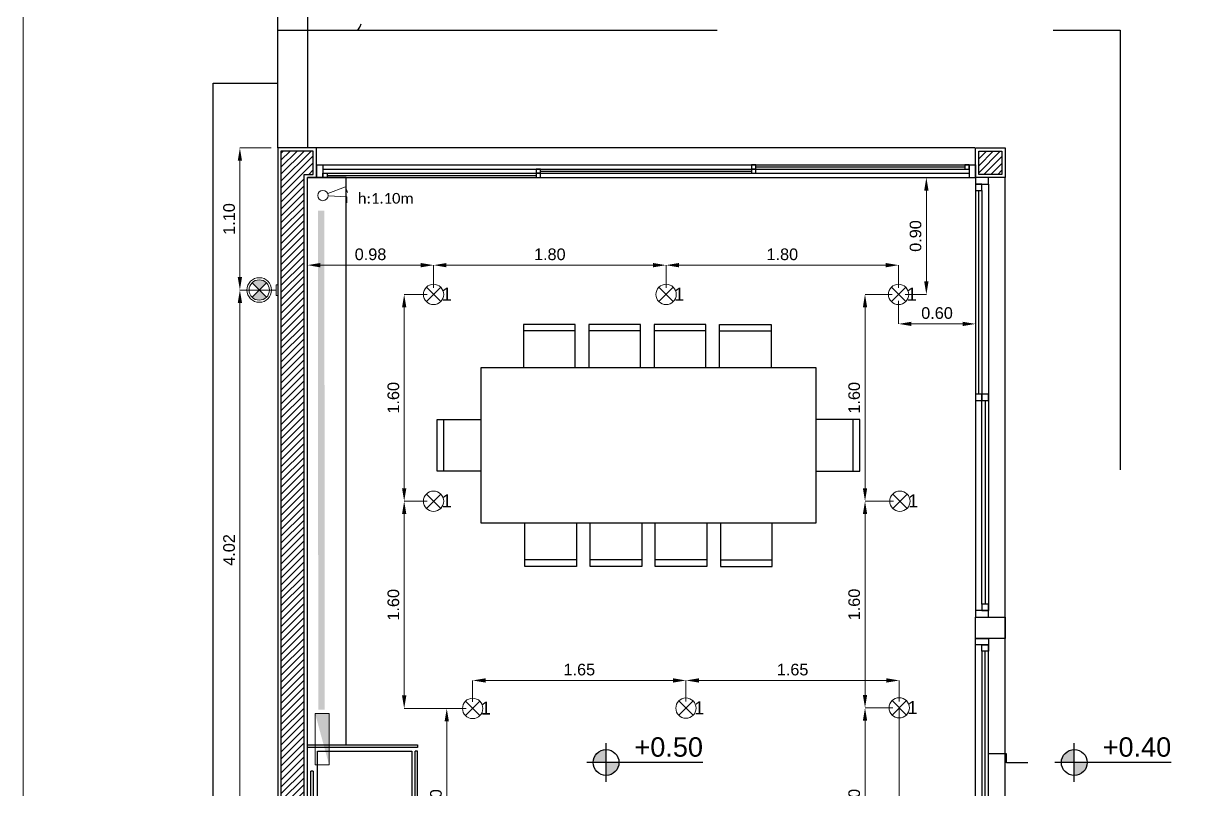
# Model space of a CAD drawing. Header units: millimetres. Extents: x 430 to 1353, y -204 to 152.
# Drawn here: x 430.02 to 439.04, y -38.92 to -32.99 of the extents above; entities that cross this region are included whole.
import ezdxf
from ezdxf.enums import TextEntityAlignment as Align

# ---------------------------------------------------------------- set-up
doc = ezdxf.new("R2010")
doc.units = ezdxf.units.MM
doc.linetypes.add('DASHED', pattern=[0.3, 0.17, -0.13])
doc.layers.get('0').update_dxf_attribs({"color": 250})
doc.layers.get('Defpoints').update_dxf_attribs({"color": 252})
for name, color, linetype in [('A Eq. Movil', 252, 'Continuous'), ('AN - Designacion Corte 1-50', 252, 'Continuous'), ('AN - Designacion Nivel 1-50', 252, 'Continuous'), ('AR - Carpinteria', 252, 'Continuous'), ('AR - Equipamiento Fijo', 252, 'Continuous'), ('AR - Ht', 252, 'Continuous'), ('AR - Proyeccion', 252, 'DASHED'), ('AR - Vista 05', 252, 'Continuous'), ('AR - Vista 2', 252, 'Continuous'), ('AR - Vista 4', 252, 'Continuous'), ('AR-VISTA-1', 252, 'Continuous'), ('AR_Hatch', 252, 'Continuous')]:
    doc.layers.add(name, color=color, linetype=linetype)
for name, color, linetype, lineweight in [('ND-Apliques', 1, 'Continuous', 15), ('ND-Cotas', 252, 'Continuous', 9), ('ND-GLOBAL_Notas', 252, 'Continuous', 9), ('ND-Llaves', 92, 'Continuous', 9), ('ND-TABLEROS', 1, 'Continuous', 9)]:
    doc.layers.add(name, color=color, linetype=linetype, lineweight=lineweight)
doc.styles.add('Cota General 1 50', font='arial.ttf')
doc.styles.add('IMPLANTACION', font='arial.ttf', dxfattribs={"height": 0.3})
doc.styles.get("Standard").update_dxf_attribs({"font": 'arial.ttf'})
doc.styles.add('Texto Simbolos 1 50', font='arial.ttf', dxfattribs={"height": 0.15})
doc.dimstyles.new('Copia de Cota General 1 50 ND', dxfattribs={"dimtxt": 0.09, "dimasz": 0.1, "dimexe": 0, "dimexo": 0.05, "dimgap": 0.0375, "dimtad": 1, "dimzin": 0, "dimdsep": 46, "dimtxsty": 'Cota General 1 50', "dimcen": 0.225, "dimdle": 0.1, "dimclrd": 256, "dimclre": 256, "dimclrt": 1, "dimadec": 0, "dimazin": 0, "dimtfac": 1, "dimtix": 1, "dimtmove": 2, "dimatfit": 3, "dimfxl": 1, "dimtolj": 1, "dimtzin": 0, "dimlwd": -1, "dimlwe": -1, "dimarcsym": 0})

# ---------------------------------------------------------------- blocks, each defined once
blk = doc.blocks.new('Aplique_ext_caja 7x7')
for p, q in [((-0.0556, 0.0556), (0.0556, -0.0556)), ((-0.0556, -0.0556), (0.0556, 0.0556))]:
    blk.add_line(p, q)
blk.add_circle((0, 0), 0.0786)
blk = doc.blocks.new('*U413')
blk.add_blockref('Aplique_ext_caja 7x7', (0, 0))
at = {"insert": (0.0634, 0.0523), "char_height": 0.1, "attachment_point": 1, "style": 'IMPLANTACION'}
blk.add_mtext_dynamic_manual_height_columns('1', width=0.080108, gutter_width=0.5582, heights=[0], dxfattribs=at)
blk = doc.blocks.new('*U414')
blk.add_blockref('Aplique_ext_caja 7x7', (0, 0))
at = {"insert": (0.0634, 0.0523), "char_height": 0.1, "attachment_point": 1, "style": 'IMPLANTACION'}
blk.add_mtext_dynamic_manual_height_columns('1', width=0.080108, gutter_width=0.5582, heights=[0], dxfattribs=at)
blk = doc.blocks.new('*U415')
blk.add_blockref('Aplique_ext_caja 7x7', (0, 0))
at = {"insert": (0.0634, 0.0523), "char_height": 0.1, "attachment_point": 1, "style": 'IMPLANTACION'}
blk.add_mtext_dynamic_manual_height_columns('1', width=0.080108, gutter_width=0.5582, heights=[0], dxfattribs=at)
blk = doc.blocks.new('*U416')
blk.add_blockref('Aplique_ext_caja 7x7', (0, 0))
at = {"insert": (0.0634, 0.0523), "char_height": 0.1, "attachment_point": 1, "style": 'IMPLANTACION'}
blk.add_mtext_dynamic_manual_height_columns('1', width=0.080108, gutter_width=0.5582, heights=[0], dxfattribs=at)
blk = doc.blocks.new('*U417')
blk.add_blockref('Aplique_ext_caja 7x7', (0, 0))
at = {"insert": (0.0634, 0.0523), "char_height": 0.1, "attachment_point": 1, "style": 'IMPLANTACION'}
blk.add_mtext_dynamic_manual_height_columns('1', width=0.080108, gutter_width=0.5582, heights=[0], dxfattribs=at)
blk = doc.blocks.new('*U418')
blk.add_blockref('Aplique_ext_caja 7x7', (0, 0))
at = {"insert": (0.0634, 0.0523), "char_height": 0.1, "attachment_point": 1, "style": 'IMPLANTACION'}
blk.add_mtext_dynamic_manual_height_columns('1', width=0.080108, gutter_width=0.5582, heights=[0], dxfattribs=at)
blk = doc.blocks.new('*U419')
blk.add_blockref('Aplique_ext_caja 7x7', (0, 0))
at = {"insert": (0.0634, 0.0523), "char_height": 0.1, "attachment_point": 1, "style": 'IMPLANTACION'}
blk.add_mtext_dynamic_manual_height_columns('1', width=0.080108, gutter_width=0.5582, heights=[0], dxfattribs=at)
blk = doc.blocks.new('*U377')
blk.add_blockref('Aplique_ext_caja 7x7', (0, 0))
at = {"insert": (0.0634, 0.0523), "char_height": 0.1, "attachment_point": 1, "style": 'IMPLANTACION'}
blk.add_mtext_dynamic_manual_height_columns('1', width=0.080108, gutter_width=0.5582, heights=[0], dxfattribs=at)
blk = doc.blocks.new('Aplieque_Cielo-tierra')
h = blk.add_hatch(color=256)
h.dxf.hatch_style = 1
h.paths.add_polyline_path([(0.0004, 0.1432), (-0.0552, 0.1988, 0.293406), (-0.0733, 0.1157, 0.107717), (-0.0552, 0.0876)])
h.paths.add_polyline_path([(0.0741, 0.1706, 0.107717), (0.056, 0.1988), (0.0004, 0.1432), (0.056, 0.0876, 0.293406)])
for p, q in [((-0.0552, 0.1988), (0.056, 0.0876)), ((-0.0552, 0.0876), (0.056, 0.1988)), ((-0.0413, 0), (0.0413, 0)), ((-0.0003, 0.0645), (-0.0003, 0.0125))]:
    blk.add_line(p, q)
blk.add_lwpolyline([(-0.0413, 0), (0.041, 0), (0.041, 0.0125), (-0.0413, 0.0125)], close=True)
for radius in [0.0953, 0.0786]:
    blk.add_circle((0.0004, 0.1432), radius)
blk = doc.blocks.new('Llave_2_puntos')
for points in [[(0, 0.11), (0, 0.2563), (0.0478, 0.2563)], [(0.0166, 0.1064), (0.0773, 0.2395), (0.1208, 0.2197)]]:
    blk.add_lwpolyline(points)
blk.add_circle((0, 0.07), 0.04)
blk = doc.blocks.new('Designacion Nivel Planta 1 50')
h = blk.add_hatch(color=256)
h.dxf.hatch_style = 1
h.paths.add_polyline_path([(0, 0.1, 0.414214), (-0.1, 0), (0, 0)])
h.paths.add_polyline_path([(0.1, 0), (0, 0), (0, -0.1, 0.414214)])
for p, q in [((0, -0.15), (0, 0.15)), ((0.75, 0), (-0.15, 0))]:
    blk.add_line(p, q)
blk.add_circle((0, 0), 0.1)
at = {"style": 'Texto Simbolos 1 50'}
blk.add_attdef('NIVEL', text='', height=0.15, dxfattribs=at).set_placement((0.75, 0), align=Align.BOTTOM_RIGHT)
blk = doc.blocks.new('Muko07pl')
at = {"color": 0, "linetype": 'ByBlock'}
for p, q in [((-0.2678, 0), (0.2238, 0)), ((-0.2678, -0.0155), (-0.2678, 0)), ((0.2238, -0.0155), (0.2238, 0)), ((-0.3983, -0.0443), (0.3543, -0.0443)), ((-0.3983, -0.6643), (-0.3983, -0.0443)), ((-0.2678, -0.0177), (0.2238, -0.0177)), ((0.3543, -0.0443), (0.3543, -0.6643)), ((0.3543, -0.6643), (-0.3983, -0.6643)), ((-0.3983, -0.6864), (-0.0886, -0.6864)), ((-0.3983, -0.7019), (-0.3983, -0.6864)), ((-0.0886, -0.7019), (-0.0886, -0.6864)), ((-0.0663, -0.6864), (0.3543, -0.6864)), ((-0.0663, -0.7019), (-0.0663, -0.6864)), ((0.3543, -0.7019), (0.3543, -0.6864)), ((-0.3983, -0.7019), (-0.0886, -0.7019)), ((-0.1383, -0.7019), (-0.0886, -0.7019)), ((-0.1383, -0.7174), (-0.1383, -0.7019)), ((-0.1383, -0.7174), (-0.0886, -0.7174)), ((-0.0886, -0.7174), (-0.0886, -0.7019)), ((-0.0663, -0.7174), (-0.0663, -0.7019)), ((-0.0663, -0.7019), (-0.0166, -0.7019)), ((-0.0663, -0.7019), (0.3543, -0.7019)), ((-0.0663, -0.7174), (-0.0166, -0.7174)), ((-0.0166, -0.7174), (-0.0166, -0.7019))]:
    blk.add_line(p, q, dxfattribs=at)
blk = doc.blocks.new('*U493')
at = {"color": 8}
for p, q in [((1.675, 0.025), (0.1, 0.025)), ((1.725, 0.075), (3.3, 0.075))]:
    blk.add_line(p, q, dxfattribs=at)
at = {"layer": 'AR - Carpinteria'}
for p, q in [((0.05, 0.1), (3.35, 0.1)), ((0.05, 0), (3.35, 0)), ((0.1, 0.05), (1.675, 0.05)), ((3.3, 0.05), (1.725, 0.05))]:
    blk.add_line(p, q, dxfattribs=at)
for points in [[(0, 0), (0.05, 0), (0.05, 0.1), (0, 0.1)], [(1.725, 0.1), (1.675, 0.1), (1.675, 0.05), (1.725, 0.05)], [(3.35, 0.1), (3.3, 0.1), (3.3, 0.05), (3.35, 0.05)], [(3.35, 0), (3.4, 0), (3.4, 0.1), (3.35, 0.1)], [(0.05, 0), (0.1, 0), (0.1, 0.05), (0.05, 0.05)], [(1.675, 0), (1.725, 0), (1.725, 0.05), (1.675, 0.05)]]:
    blk.add_lwpolyline(points, close=True, dxfattribs=at)
blk = doc.blocks.new('*U495')
for p, q in [((0, 0.1), (5.1, 0.1)), ((0, 0.1), (0, 0)), ((0.05, 0.1), (0.05, 0)), ((5.05, 0.1), (5.05, 0)), ((5.1, 0.1), (5.1, 0)), ((0, 0), (5.1, 0)), ((0.05, 0.0667), (5.05, 0.0667)), ((0.05, 0.0333), (5.05, 0.0333))]:
    blk.add_line(p, q)
at = {"color": 8}
for p, q in [((0.0833, 0.0167), (1.7, 0.0167)), ((1.7333, 0.05), (3.3667, 0.05)), ((3.4, 0.0833), (5.0167, 0.0833))]:
    blk.add_line(p, q, dxfattribs=at)
for points in [[(3.3667, 0.0667), (3.4, 0.0667), (3.4, 0.1), (3.3667, 0.1)], [(5.0167, 0.0667), (5.05, 0.0667), (5.05, 0.1), (5.0167, 0.1)], [(0.0833, 0), (0.05, 0), (0.05, 0.0333), (0.0833, 0.0333)], [(1.7, 0.0333), (1.7333, 0.0333), (1.7333, 0.0667), (1.7, 0.0667)], [(1.7, 0), (1.7333, 0), (1.7333, 0.0333), (1.7, 0.0333)], [(3.3667, 0.0333), (3.4, 0.0333), (3.4, 0.0667), (3.3667, 0.0667)]]:
    blk.add_lwpolyline(points, close=True)
blk = doc.blocks.new('PLANTA BAJA')
at = {"layer": 'AR - Ht', "true_color": 0x383838, "transparency": 33554610}
h = blk.add_hatch(dxfattribs=at)
h.set_pattern_fill('ANSI31', color=250, scale=0.012)
h.set_pattern_definition([(45, (-605.2518, -51.777135), (-0.0269407684, 0.0269407684), [])])
h.paths.add_polyline_path([(23.605, 24.735), (23.425, 24.735), (23.425, 24.69), (22.52, 24.69), (22.52, 24.6304), (22.7591, 24.6304), (22.7591, 24.5804), (22.52, 24.5804), (22.52, 24.52), (23.425, 24.52), (23.425, 24.45), (23.605, 24.45)])
h.paths.add_polyline_path([(18.205, 30.805), (18.025, 30.805), (18.025, 30.625), (18.205, 30.625)])
h.paths.add_polyline_path([(0.205, 16.225), (1.215, 16.225), (1.215, 16.405), (0.025, 16.405), (0.025, 10.52), (0.205, 10.52), (0.205, 11.8904), (0.205, 13.0025), (1.1975, 13.0025), (1.1975, 13.0679), (0.5175, 13.0679), (0.5175, 13.1179), (1.1975, 13.1179), (1.1975, 13.1825), (0.205, 13.1825), (0.205, 14.9569), (0.82, 14.9569), (0.82, 15.0769), (0.205, 15.0769)])
h.paths.add_polyline_path([(4.45, 16.405), (2.165, 16.405), (2.165, 16.225), (3.625, 16.225), (3.625, 13.1825), (2.6375, 13.1825), (2.6375, 13.1179), (3.3175, 13.1179), (3.3175, 13.0679), (2.6375, 13.0679), (2.6375, 13.0025), (3.625, 13.0025), (3.625, 12.015), (3.805, 12.015), (3.805, 16.225), (4.45, 16.225)])
h.paths.add_polyline_path([(7.455, 16.405), (5.5, 16.405), (5.5, 16.225), (7.455, 16.225)])
h.paths.add_polyline_path([(7.34, 11.005), (3.805, 11.005), (3.805, 11.075), (3.625, 11.075), (3.625, 10.825), (4.155, 10.825), (4.155, 8.47), (3.625, 8.47), (3.625, 8.35), (4.275, 8.35), (4.275, 10.825), (7.22, 10.825), (7.22, 7.405), (7.225, 7.405), (7.225, 0.025), (7.405, 0.025), (7.405, 7.225), (7.475, 7.225), (7.475, 7.405), (7.34, 7.405)])
h.paths.add_polyline_path([(3.805, 7.405), (2.615, 7.405), (2.615, 7.8154), (2.495, 7.8154), (2.495, 7.405), (0.205, 7.405), (0.205, 7.96), (0.025, 7.96), (0.025, 0.025), (0.205, 0.025), (0.205, 7.225), (3.805, 7.225)])
h.paths.add_polyline_path([(11.69, 7.405), (9.89, 7.405), (9.725, 7.405), (9.725, 7.225), (11.69, 7.225)])
h.paths.add_polyline_path([(14.62, 11.005), (10.81, 11.005), (10.81, 10.825), (14.62, 10.825)])
h.paths.add_polyline_path([(18.225, 11.005), (15.875, 11.005), (15.875, 10.825), (18.055, 10.825), (18.055, 9.505), (17.475, 9.505), (17.475, 9.175), (17.215, 9.175), (17.215, 9.055), (18.055, 9.055), (18.055, 7.405), (17.47, 7.405), (17.47, 7.225), (18.035, 7.225), (18.195, 7.225), (18.22, 7.225), (18.22, 7.405), (18.175, 7.405), (18.175, 10.825), (18.225, 10.825)])
h.paths.add_polyline_path([(18.055, 9.425), (18.055, 9.175), (17.555, 9.175), (17.555, 9.425)], flags=16)
h.paths.add_polyline_path([(16.42, 7.405), (16.375, 7.405), (16.375, 9.95), (16.255, 9.95), (16.255, 7.405), (13.74, 7.405), (13.74, 7.225), (14.29, 7.225), (14.29, 5.415), (14.74, 5.415), (14.74, 7.225), (16.395, 7.225), (16.42, 7.2251)])
h.paths.add_polyline_path([(23.605, 16.405), (21.57, 16.405), (21.57, 16.225), (23.425, 16.225), (23.425, 11.685), (19.375, 11.685), (19.375, 12.365), (19.255, 12.365), (19.17, 12.365), (19.17, 12.245), (19.255, 12.245), (19.255, 11.005), (19.165, 11.005), (19.165, 10.825), (19.375, 10.825), (19.375, 11.565), (23.425, 11.565), (23.425, 7.405), (21.57, 7.405), (21.57, 7.225), (23.605, 7.225)])
h.paths.add_polyline_path([(18.22, 16.405), (17.91, 16.405), (17.91, 16.225), (18.055, 16.225), (18.055, 12.25), (18.22, 12.25), (18.22, 12.36), (18.175, 12.36), (18.175, 16.225), (18.22, 16.225)])
h.paths.add_polyline_path([(21.77, 23.57), (20.7625, 23.57), (20.7625, 23.535), (21.3625, 23.535), (21.3625, 23.435), (20.7625, 23.435), (20.7625, 23.4), (21.66, 23.4), (21.66, 23.165), (21.77, 23.165)])
h.paths.add_polyline_path([(18.9175, 23.535), (19.5125, 23.535), (19.5125, 23.57), (18.215, 23.57), (18.215, 23.615), (18.025, 23.615), (18.025, 19.825), (18.23, 19.825), (18.255, 19.825), (18.255, 20.005), (18.205, 20.005), (18.205, 23.4), (19.5125, 23.4), (19.5125, 23.435), (18.9175, 23.435)])
h.paths.add_polyline_path([(23.605, 30.805), (23.355, 30.805), (23.355, 30.625), (23.425, 30.625), (23.425, 26.15), (21.66, 26.15), (21.66, 24.52), (21.77, 24.52), (21.77, 26.04), (23.425, 26.04), (23.425, 25.785), (23.605, 25.785)])
h.paths.add_polyline_path([(3.825, 20.005), (2.3749, 20.005), (2.3749, 20.055), (2.265, 20.055), (2.265, 20.005), (0.205, 20.005), (0.205, 20.055), (0.025, 20.055), (0.025, 19.825), (3.825, 19.825)])
h.paths.add_polyline_path([(5.605, 23.61), (5.425, 23.61), (5.425, 20.005), (5.375, 20.005), (5.375, 19.825), (5.4, 19.825), (5.605, 19.825)])
h.paths.add_polyline_path([(5.605, 30.805), (5.425, 30.805), (5.425, 30.625), (5.605, 30.625)])
h.paths.add_polyline_path([(0.21, 21.41), (0.21, 21.66), (0.36, 21.66), (0.36, 21.41)], flags=16)
h.paths.add_polyline_path([(0.435, 21.66), (2.2649, 21.66), (2.2649, 20.905), (2.3749, 20.905), (2.3749, 21.66), (4.055, 21.66), (4.055, 20.96), (4.165, 20.96), (4.165, 21.635), (4.165, 22.685), (4.015, 22.685), (4.015, 21.77), (1.965, 21.77), (1.965, 22.685), (1.815, 22.685), (1.815, 21.77), (0.42, 21.77), (0.205, 21.77), (0.205, 30.625), (0.275, 30.625), (0.275, 30.805), (0.23, 30.805), (0.025, 30.805), (0.025, 21.085), (0.205, 21.085), (0.205, 21.335), (0.435, 21.335)])
h.paths.add_polyline_path([(1.995, 8.7404), (1.995, 9.055), (2.445, 9.055), (2.445, 8.7404)], flags=16)
h.paths.add_polyline_path([(2.615, 9.035), (2.615, 9.175), (0.205, 9.175), (0.205, 9.47), (0.025, 9.47), (0.025, 9.035), (0.025, 9.01), (0.205, 9.01), (0.205, 9.055), (1.915, 9.055), (1.915, 8.6604), (2.615, 8.6604)])
h.paths.add_polyline_path([(23.425, 21.935), (23.17, 21.935), (23.17, 22.09), (23.425, 22.09)], flags=16)
h.paths.add_polyline_path([(23.605, 23.4), (23.425, 23.4), (23.425, 23.335), (22.62, 23.335), (22.62, 23.2754), (22.8591, 23.2754), (22.8591, 23.2254), (22.62, 23.2254), (22.62, 23.165), (23.425, 23.165), (23.425, 22.165), (23.095, 22.165), (23.095, 21.935), (21.795, 21.935), (21.66, 21.935), (21.66, 21.865), (21.795, 21.865), (23.425, 21.865), (23.425, 20.005), (21.77, 20.005), (21.77, 21.115), (21.66, 21.115), (21.66, 20.005), (21.605, 20.005), (21.605, 19.825), (21.64, 19.825), (23.605, 19.825)])
at = {"layer": 'AR - Carpinteria'}
for p, q in [((5.3946, 30.83), (0.3, 30.83)), ((5.63, 23.635), (5.63, 30.6))]:
    blk.add_line(p, q, dxfattribs=at)
blk.add_lwpolyline([(5.4, 27.2), (5.63, 27.2), (5.63, 27.035), (5.4, 27.035)], close=True, dxfattribs=at)
at = {"layer": 'AR - Proyeccion', "ltscale": 20}
blk.add_lwpolyline([(0, 30.83), (0, 31.74), (6.52, 31.74), (6.52, 20.03), (17.09, 20.03), (17.09, 31.74), (23.63, 31.74), (23.63, 30.83)], dxfattribs=at)
at = {"layer": 'AR - Vista 05'}
for p, q in [((0.53, 30.6), (0.23, 30.6)), ((0.53, 26.21), (0.53, 30.6)), ((0.23, 26.21), (1.0818, 26.21)), ((1.0818, 26.19), (0.23, 26.19)), ((1.0818, 26.21), (1.0818, 26.19))]:
    blk.add_line(p, q, dxfattribs=at)
blk.add_lwpolyline([(0.23, 21.795), (0.23, 30.6), (0.3, 30.6), (0.3, 30.83), (0.23, 30.83), (0, 30.83), (0, 21.08)], dxfattribs=at)
blk.add_lwpolyline([(5.4, 30.6), (5.4, 30.83), (5.63, 30.83), (5.63, 30.6)], close=True, dxfattribs=at)
at = {"layer": 'AR - Vista 2'}
blk.add_lwpolyline([(0, 30.83), (0, 36.24), (0.23, 36.24), (0.23, 30.83)], dxfattribs=at)
at = {"layer": 'AR - Vista 4'}
blk.add_lwpolyline([(0.205, 21.77), (0.205, 30.625), (0.275, 30.625), (0.275, 30.805), (0.23, 30.805), (0.025, 30.805), (0.025, 21.105)], dxfattribs=at)
blk.add_lwpolyline([(5.425, 30.625), (5.425, 30.805), (5.605, 30.805), (5.605, 30.625)], close=True, dxfattribs=at)
at = {"layer": 'AR-VISTA-1'}
blk.add_lwpolyline([(0, 19.3), (-0.5, 19.3), (-0.5, 30.83), (-0.5, 31.33), (-0.0056, 31.33)], dxfattribs=at)
at = {"layer": 'AR_Hatch'}
blk.add_open_spline([(0.6102, 31.74), (0.6104, 31.7401), (0.6212, 31.7433), (0.6346, 31.7621), (0.6428, 31.7808), (0.6463, 31.7892)], degree=3, knots=[0.86098729, 0.86098729, 0.86098729, 0.86098729, 0.8616515, 0.89105587, 0.91514111, 0.91514111, 0.91514111, 0.91514111], dxfattribs=at)
at = {"layer": 'AR - Carpinteria'}
blk.add_blockref('*U495', (0.3, 30.6), dxfattribs=at)
at = {"layer": 'AR - Carpinteria', "rotation": 270}
blk.add_blockref('*U493', (5.4, 30.6), dxfattribs=at)
at = {"layer": 'AR - Carpinteria', "xscale": -1, "rotation": 270}
blk.add_blockref('*U493', (5.4, 23.635), dxfattribs=at)
at = {"layer": 'AR - Equipamiento Fijo', "xscale": 1.178129104726381, "yscale": 1.178129104726381, "zscale": 1.178129104726381, "rotation": 90}
blk.add_blockref('Muko07pl', (0.2549, 25.7447), dxfattribs=at)
blk = doc.blocks.new('FGSDGSD')
for p, q in [((2422.4898, 1624.7408), (2422.4898, 1625.077)), ((2422.4898, 1625.077), (2422.8898, 1625.077)), ((2422.8898, 1625.077), (2422.8898, 1624.7408)), ((2422.4898, 1625.027), (2422.8898, 1625.027)), ((2422.0898, 1624.7408), (2422.0898, 1622.1446)), ((2423.2898, 1624.7408), (2422.0898, 1624.7408)), ((2423.2898, 1622.1446), (2423.2898, 1624.7408)), ((2423.626, 1624.4092), (2423.2898, 1624.4092)), ((2423.576, 1624.0092), (2423.576, 1624.4092)), ((2423.626, 1624.0092), (2423.626, 1624.4092)), ((2421.7535, 1624.4008), (2422.0898, 1624.4008)), ((2421.7535, 1624.0008), (2421.7535, 1624.4008)), ((2421.8035, 1624.0008), (2421.8035, 1624.4008)), ((2422.0898, 1624.0008), (2421.7535, 1624.0008)), ((2423.2898, 1624.0092), (2423.626, 1624.0092)), ((2421.7535, 1623.8954), (2422.0898, 1623.8954)), ((2421.7535, 1623.4954), (2421.7535, 1623.8954)), ((2421.8035, 1623.4954), (2421.8035, 1623.8954)), ((2423.626, 1623.9038), (2423.2898, 1623.9038)), ((2423.576, 1623.5038), (2423.576, 1623.9038)), ((2423.626, 1623.5038), (2423.626, 1623.9038)), ((2422.0898, 1623.4954), (2421.7535, 1623.4954)), ((2423.2898, 1623.5038), (2423.626, 1623.5038)), ((2421.7535, 1623.39), (2422.0898, 1623.39)), ((2421.7535, 1622.99), (2421.7535, 1623.39)), ((2421.8035, 1622.99), (2421.8035, 1623.39)), ((2423.626, 1623.3984), (2423.2898, 1623.3984)), ((2423.576, 1622.9984), (2423.576, 1623.3984)), ((2423.626, 1622.9984), (2423.626, 1623.3984)), ((2422.0898, 1622.99), (2421.7535, 1622.99)), ((2423.2898, 1622.9984), (2423.626, 1622.9984)), ((2422.0898, 1622.8846), (2421.7535, 1622.8846)), ((2421.7535, 1622.8846), (2421.7535, 1622.4846)), ((2421.8035, 1622.8846), (2421.8035, 1622.4846)), ((2423.2898, 1622.893), (2423.626, 1622.893)), ((2423.576, 1622.893), (2423.576, 1622.493)), ((2423.626, 1622.893), (2423.626, 1622.493)), ((2421.7535, 1622.4846), (2422.0898, 1622.4846)), ((2423.626, 1622.493), (2423.2898, 1622.493)), ((2422.0898, 1622.1446), (2423.2898, 1622.1446)), ((2422.4898, 1622.1446), (2422.4898, 1621.8083)), ((2422.8898, 1621.8083), (2422.8898, 1622.1446)), ((2422.4898, 1621.8583), (2422.8898, 1621.8583)), ((2422.4898, 1621.8083), (2422.8898, 1621.8083))]:
    blk.add_line(p, q)
blk = doc.blocks.new('*D596')
at = {"layer": 'Defpoints', "color": 0, "transparency": 16777216}
for p in [(437.3929, -34.188), (436.7975, -35.0916), (437.3929, -35.3198)]:
    blk.add_point(p, dxfattribs=at)
at = {"layer": 'ND-Cotas', "transparency": 16777216}
for p, q in [((437.3929, -34.238), (437.3929, -35.3198)), ((436.7975, -35.1416), (436.7975, -35.3198)), ((436.8975, -35.3198), (437.2929, -35.3198))]:
    blk.add_line(p, q, dxfattribs=at)
for points in [[(436.8975, -35.3031), (436.8975, -35.3364), (436.7975, -35.3198)], [(437.2929, -35.3031), (437.2929, -35.3364), (437.3929, -35.3198)]]:
    blk.add_solid(points, dxfattribs=at)
at = {"layer": 'ND-Cotas', "color": 1, "transparency": 16777216, "insert": (437.0952, -35.2363), "char_height": 0.09, "attachment_point": 5, "style": 'Cota General 1 50'}
blk.add_mtext('\\A1;0.60', dxfattribs=at)
blk = doc.blocks.new('*D597')
at = {"layer": 'Defpoints', "color": 0, "transparency": 16777216}
for p in [(437.0126, -34.188), (437.3929, -34.188), (436.7975, -35.0916)]:
    blk.add_point(p, dxfattribs=at)
at = {"layer": 'ND-Cotas', "transparency": 16777216}
for p, q in [((437.3429, -34.188), (437.0126, -34.188)), ((437.0126, -34.9916), (437.0126, -34.288)), ((436.8475, -35.0916), (437.0126, -35.0916))]:
    blk.add_line(p, q, dxfattribs=at)
for points in [[(436.9959, -34.288), (437.0293, -34.288), (437.0126, -34.188)], [(436.9959, -34.9916), (437.0293, -34.9916), (437.0126, -35.0916)]]:
    blk.add_solid(points, dxfattribs=at)
at = {"layer": 'ND-Cotas', "color": 1, "transparency": 16777216, "insert": (436.9292, -34.6398), "char_height": 0.09, "attachment_point": 5, "rotation": 90, "style": 'Cota General 1 50'}
blk.add_mtext('\\A1;0.90', dxfattribs=at)
blk = doc.blocks.new('*D598')
at = {"layer": 'Defpoints', "color": 0, "transparency": 16777216}
for p in [(436.7975, -35.0916), (436.5378, -36.6918), (436.8082, -36.6918)]:
    blk.add_point(p, dxfattribs=at)
at = {"layer": 'ND-Cotas', "transparency": 16777216}
for p, q in [((436.7475, -35.0916), (436.5378, -35.0916)), ((436.5378, -35.1916), (436.5378, -36.5918)), ((436.7582, -36.6918), (436.5378, -36.6918))]:
    blk.add_line(p, q, dxfattribs=at)
for points in [[(436.5212, -35.1916), (436.5545, -35.1916), (436.5378, -35.0916)], [(436.5212, -36.5918), (436.5545, -36.5918), (436.5378, -36.6918)]]:
    blk.add_solid(points, dxfattribs=at)
at = {"layer": 'ND-Cotas', "color": 1, "transparency": 16777216, "insert": (436.4544, -35.8917), "char_height": 0.09, "attachment_point": 5, "rotation": 90, "style": 'Cota General 1 50'}
blk.add_mtext('\\A1;1.60', dxfattribs=at)
blk = doc.blocks.new('*D599')
at = {"layer": 'Defpoints', "color": 0, "transparency": 16777216}
for p in [(436.8082, -36.6918), (436.5378, -38.2906), (436.8027, -38.2906)]:
    blk.add_point(p, dxfattribs=at)
at = {"layer": 'ND-Cotas', "transparency": 16777216}
for p, q in [((436.7582, -36.6918), (436.5378, -36.6918)), ((436.5378, -36.7918), (436.5378, -38.1906)), ((436.7527, -38.2906), (436.5378, -38.2906))]:
    blk.add_line(p, q, dxfattribs=at)
for points in [[(436.5212, -36.7918), (436.5545, -36.7918), (436.5378, -36.6918)], [(436.5212, -38.1906), (436.5545, -38.1906), (436.5378, -38.2906)]]:
    blk.add_solid(points, dxfattribs=at)
at = {"layer": 'ND-Cotas', "color": 1, "transparency": 16777216, "insert": (436.4544, -37.4912), "char_height": 0.09, "attachment_point": 5, "rotation": 90, "style": 'Cota General 1 50'}
blk.add_mtext('\\A1;1.60', dxfattribs=at)
blk = doc.blocks.new('*D600')
at = {"layer": 'Defpoints', "color": 0, "transparency": 16777216}
for p in [(436.8027, -38.2906), (436.5378, -39.7906), (436.8027, -39.7906)]:
    blk.add_point(p, dxfattribs=at)
at = {"layer": 'ND-Cotas', "transparency": 16777216}
for p, q in [((436.7527, -38.2906), (436.5378, -38.2906)), ((436.5378, -38.3906), (436.5378, -39.6906)), ((436.7527, -39.7906), (436.5378, -39.7906))]:
    blk.add_line(p, q, dxfattribs=at)
for points in [[(436.5212, -38.3906), (436.5545, -38.3906), (436.5378, -38.2906)], [(436.5212, -39.6906), (436.5545, -39.6906), (436.5378, -39.7906)]]:
    blk.add_solid(points, dxfattribs=at)
at = {"layer": 'ND-Cotas', "color": 1, "transparency": 16777216, "insert": (436.4544, -39.0406), "char_height": 0.09, "attachment_point": 5, "rotation": 90, "style": 'Cota General 1 50'}
blk.add_mtext('\\A1;1.50', dxfattribs=at)
blk = doc.blocks.new('*D604')
at = {"layer": 'Defpoints', "color": 0, "transparency": 16777216}
for p in [(434.9981, -34.8653), (434.9981, -35.0916), (436.7975, -35.0916)]:
    blk.add_point(p, dxfattribs=at)
at = {"layer": 'ND-Cotas', "transparency": 16777216}
for p, q in [((434.9981, -35.0416), (434.9981, -34.8653)), ((436.6975, -34.8653), (435.0981, -34.8653)), ((436.7975, -35.0416), (436.7975, -34.8653))]:
    blk.add_line(p, q, dxfattribs=at)
for points in [[(435.0981, -34.8487), (435.0981, -34.882), (434.9981, -34.8653)], [(436.6975, -34.8487), (436.6975, -34.882), (436.7975, -34.8653)]]:
    blk.add_solid(points, dxfattribs=at)
at = {"layer": 'ND-Cotas', "color": 1, "transparency": 16777216, "insert": (435.8978, -34.7819), "char_height": 0.09, "attachment_point": 5, "style": 'Cota General 1 50'}
blk.add_mtext('\\A1;1.80', dxfattribs=at)
blk = doc.blocks.new('*D605')
at = {"layer": 'Defpoints', "color": 0, "transparency": 16777216}
for p in [(433.1986, -34.8653), (433.1986, -35.0916), (434.9981, -35.0916)]:
    blk.add_point(p, dxfattribs=at)
at = {"layer": 'ND-Cotas', "transparency": 16777216}
for p, q in [((433.1986, -35.0416), (433.1986, -34.8653)), ((434.8981, -34.8653), (433.2986, -34.8653)), ((434.9981, -35.0416), (434.9981, -34.8653))]:
    blk.add_line(p, q, dxfattribs=at)
for points in [[(433.2986, -34.8487), (433.2986, -34.882), (433.1986, -34.8653)], [(434.8981, -34.8487), (434.8981, -34.882), (434.9981, -34.8653)]]:
    blk.add_solid(points, dxfattribs=at)
at = {"layer": 'ND-Cotas', "color": 1, "transparency": 16777216, "insert": (434.0983, -34.7819), "char_height": 0.09, "attachment_point": 5, "style": 'Cota General 1 50'}
blk.add_mtext('\\A1;1.80', dxfattribs=at)
blk = doc.blocks.new('*D606')
at = {"layer": 'Defpoints', "color": 0, "transparency": 16777216}
for p in [(432.2229, -34.188), (433.1986, -34.8653), (433.1986, -35.0916)]:
    blk.add_point(p, dxfattribs=at)
at = {"layer": 'ND-Cotas', "transparency": 16777216}
for p, q in [((432.2229, -34.238), (432.2229, -34.8653)), ((432.3229, -34.8653), (433.0986, -34.8653)), ((433.1986, -35.0416), (433.1986, -34.8653))]:
    blk.add_line(p, q, dxfattribs=at)
for points in [[(432.3229, -34.8487), (432.3229, -34.882), (432.2229, -34.8653)], [(433.0986, -34.8487), (433.0986, -34.882), (433.1986, -34.8653)]]:
    blk.add_solid(points, dxfattribs=at)
at = {"layer": 'ND-Cotas', "color": 1, "transparency": 16777216, "insert": (432.7108, -34.7819), "char_height": 0.09, "attachment_point": 5, "style": 'Cota General 1 50'}
blk.add_mtext('\\A1;0.98', dxfattribs=at)
blk = doc.blocks.new('*D607')
at = {"layer": 'Defpoints', "color": 0, "transparency": 16777216}
for p in [(433.1986, -35.0916), (432.9713, -36.6918), (433.1984, -36.6918)]:
    blk.add_point(p, dxfattribs=at)
at = {"layer": 'ND-Cotas', "transparency": 16777216}
for p, q in [((433.1486, -35.0916), (432.9713, -35.0916)), ((432.9713, -35.1916), (432.9713, -36.5918)), ((433.1484, -36.6918), (432.9713, -36.6918))]:
    blk.add_line(p, q, dxfattribs=at)
for points in [[(432.9546, -35.1916), (432.988, -35.1916), (432.9713, -35.0916)], [(432.9546, -36.5918), (432.988, -36.5918), (432.9713, -36.6918)]]:
    blk.add_solid(points, dxfattribs=at)
at = {"layer": 'ND-Cotas', "color": 1, "transparency": 16777216, "insert": (432.8879, -35.8917), "char_height": 0.09, "attachment_point": 5, "rotation": 90, "style": 'Cota General 1 50'}
blk.add_mtext('\\A1;1.60', dxfattribs=at)
blk = doc.blocks.new('*D608')
at = {"layer": 'Defpoints', "color": 0, "transparency": 16777216}
for p in [(433.1984, -36.6918), (432.9713, -38.295), (433.5013, -38.295)]:
    blk.add_point(p, dxfattribs=at)
at = {"layer": 'ND-Cotas', "transparency": 16777216}
for p, q in [((433.1484, -36.6918), (432.9713, -36.6918)), ((432.9713, -36.7918), (432.9713, -38.195)), ((433.4513, -38.295), (432.9713, -38.295))]:
    blk.add_line(p, q, dxfattribs=at)
for points in [[(432.9546, -36.7918), (432.988, -36.7918), (432.9713, -36.6918)], [(432.9546, -38.195), (432.988, -38.195), (432.9713, -38.295)]]:
    blk.add_solid(points, dxfattribs=at)
at = {"layer": 'ND-Cotas', "color": 1, "transparency": 16777216, "insert": (432.8879, -37.4934), "char_height": 0.09, "attachment_point": 5, "rotation": 90, "style": 'Cota General 1 50'}
blk.add_mtext('\\A1;1.60', dxfattribs=at)
blk = doc.blocks.new('*D609')
at = {"layer": 'Defpoints', "color": 0, "transparency": 16777216}
for p in [(435.152, -38.0786), (433.5013, -38.295), (435.152, -38.2928)]:
    blk.add_point(p, dxfattribs=at)
at = {"layer": 'ND-Cotas', "transparency": 16777216}
for p, q in [((433.5013, -38.245), (433.5013, -38.0786)), ((433.6013, -38.0786), (435.052, -38.0786)), ((435.152, -38.2428), (435.152, -38.0786))]:
    blk.add_line(p, q, dxfattribs=at)
for points in [[(433.6013, -38.0619), (433.6013, -38.0953), (433.5013, -38.0786)], [(435.052, -38.0619), (435.052, -38.0953), (435.152, -38.0786)]]:
    blk.add_solid(points, dxfattribs=at)
at = {"layer": 'ND-Cotas', "color": 1, "transparency": 16777216, "insert": (434.3267, -37.9951), "char_height": 0.09, "attachment_point": 5, "style": 'Cota General 1 50'}
blk.add_mtext('\\A1;1.65', dxfattribs=at)
blk = doc.blocks.new('*D610')
at = {"layer": 'Defpoints', "color": 0, "transparency": 16777216}
for p in [(436.8027, -38.0786), (435.152, -38.2928), (436.8027, -38.2906)]:
    blk.add_point(p, dxfattribs=at)
at = {"layer": 'ND-Cotas', "transparency": 16777216}
for p, q in [((435.152, -38.2428), (435.152, -38.0786)), ((435.252, -38.0786), (436.7027, -38.0786)), ((436.8027, -38.2406), (436.8027, -38.0786))]:
    blk.add_line(p, q, dxfattribs=at)
for points in [[(435.252, -38.0619), (435.252, -38.0953), (435.152, -38.0786)], [(436.7027, -38.0619), (436.7027, -38.0953), (436.8027, -38.0786)]]:
    blk.add_solid(points, dxfattribs=at)
at = {"layer": 'ND-Cotas', "color": 1, "transparency": 16777216, "insert": (435.9774, -37.9951), "char_height": 0.09, "attachment_point": 5, "style": 'Cota General 1 50'}
blk.add_mtext('\\A1;1.65', dxfattribs=at)
blk = doc.blocks.new('*D622')
at = {"layer": 'Defpoints', "color": 0, "transparency": 16777216}
for p in [(433.5013, -38.295), (433.3007, -39.7906), (433.5027, -39.7906)]:
    blk.add_point(p, dxfattribs=at)
at = {"layer": 'ND-Cotas', "transparency": 16777216}
for p, q in [((433.4513, -38.295), (433.3007, -38.295)), ((433.3007, -38.395), (433.3007, -39.6906)), ((433.4527, -39.7906), (433.3007, -39.7906))]:
    blk.add_line(p, q, dxfattribs=at)
for points in [[(433.2841, -38.395), (433.3174, -38.395), (433.3007, -38.295)], [(433.2841, -39.6906), (433.3174, -39.6906), (433.3007, -39.7906)]]:
    blk.add_solid(points, dxfattribs=at)
at = {"layer": 'ND-Cotas', "color": 1, "transparency": 16777216, "insert": (433.2173, -39.0428), "char_height": 0.09, "attachment_point": 5, "rotation": 90, "style": 'Cota General 1 50'}
blk.add_mtext('\\A1;1.50', dxfattribs=at)
blk = doc.blocks.new('*D692')
at = {"layer": 'Defpoints', "color": 0, "transparency": 16777216}
for p in [(431.6998, -33.958), (431.9929, -33.958), (431.9929, -35.058)]:
    blk.add_point(p, dxfattribs=at)
at = {"layer": 'ND-Cotas', "transparency": 16777216}
for p, q in [((431.9429, -33.958), (431.6998, -33.958)), ((431.6998, -34.958), (431.6998, -34.058)), ((431.9429, -35.058), (431.6998, -35.058))]:
    blk.add_line(p, q, dxfattribs=at)
for points in [[(431.6832, -34.058), (431.7165, -34.058), (431.6998, -33.958)], [(431.6832, -34.958), (431.7165, -34.958), (431.6998, -35.058)]]:
    blk.add_solid(points, dxfattribs=at)
at = {"layer": 'ND-Cotas', "color": 1, "transparency": 16777216, "insert": (431.6164, -34.508), "char_height": 0.09, "attachment_point": 5, "rotation": 90, "style": 'Cota General 1 50'}
blk.add_mtext('\\A1;1.10', dxfattribs=at)
blk = doc.blocks.new('*D694')
at = {"layer": 'Defpoints', "color": 0, "transparency": 16777216}
for p in [(431.8501, -35.058), (431.6998, -39.0797), (431.8479, -39.0797)]:
    blk.add_point(p, dxfattribs=at)
at = {"layer": 'ND-Cotas', "transparency": 16777216}
for p, q in [((431.8001, -35.058), (431.6998, -35.058)), ((431.6998, -35.158), (431.6998, -38.9797)), ((431.7979, -39.0797), (431.6998, -39.0797))]:
    blk.add_line(p, q, dxfattribs=at)
for points in [[(431.6832, -35.158), (431.7165, -35.158), (431.6998, -35.058)], [(431.6832, -38.9797), (431.7165, -38.9797), (431.6998, -39.0797)]]:
    blk.add_solid(points, dxfattribs=at)
at = {"layer": 'ND-Cotas', "color": 1, "transparency": 16777216, "insert": (431.6164, -37.0689), "char_height": 0.09, "attachment_point": 5, "rotation": 90, "style": 'Cota General 1 50'}
blk.add_mtext('\\A1;4.02', dxfattribs=at)

msp = doc.modelspace()

# ---------------------------------------------------------------- hatches: boundary and pattern name
at = {"layer": 'ND-Apliques'}
h = msp.add_hatch(color=256, dxfattribs=at)
h.dxf.hatch_style = 1
h.paths.add_polyline_path([(432.3564, -38.3036), (432.3536, -34.4431), (432.3037, -34.4432), (432.3064, -38.3036)])
at = {"layer": 'ND-TABLEROS'}
h = msp.add_hatch(color=256, dxfattribs=at)
h.dxf.hatch_style = 1
h.paths.add_polyline_path([(432.39, -38.3356), (432.2823, -38.3356), (432.39, -38.7321)])

# ---------------------------------------------------------------- linework, layer by layer
at = {"layer": 'AN - Designacion Corte 1-50'}
msp.add_lwpolyline([(437.799, -38.7151), (437.6329, -38.7151), (437.6329, -38.6472), (437.4881, -38.6472)], dxfattribs=at)
at = {"layer": 'ND-Cotas'}
msp.add_line((436.8027, -39.7906), (436.8027, -38.2906), dxfattribs=at)
at = {"layer": 'ND-GLOBAL_Notas'}
msp.add_lwpolyline([(430.0234, -25.4423), (457.6878, -25.4423), (457.6878, -66.7575), (430.0234, -66.7575)], close=True, dxfattribs=at)
at = {"layer": 'ND-TABLEROS'}
msp.add_lwpolyline([(432.2823, -38.7321), (432.39, -38.7321), (432.39, -38.3356), (432.2823, -38.3356)], close=True, dxfattribs=at)

# ---------------------------------------------------------------- block references
at = {"layer": 'A Eq. Movil', "ltscale": 0.5, "rotation": 90.00025464849932}
msp.add_blockref('FGSDGSD', (2058.3156, -2458.9421), dxfattribs=at)
at = {"layer": 'AN - Designacion Nivel 1-50'}
for p, values in [((434.5338, -38.7137), {'NIVEL': '+0.50'}), ((438.1576, -38.7137), {'NIVEL': '+0.40'})]:
    msp.add_blockref('Designacion Nivel Planta 1 50', p, dxfattribs=at).add_auto_attribs(values)
at = {"layer": 'AR - Vista 05'}
msp.add_blockref('PLANTA BAJA', (431.9929, -64.788), dxfattribs=at)
at = {"layer": 'ND-Apliques', "rotation": 90.00000000000001}
msp.add_blockref('Aplieque_Cielo-tierra', (431.9929, -35.058), dxfattribs=at)
at = {"layer": 'ND-Apliques'}
for name, p in [('*U413', (433.1986, -35.0916)), ('*U416', (434.9981, -35.0916)), ('*U414', (436.7975, -35.0916)), ('*U419', (433.1984, -36.6918)), ('*U417', (436.8082, -36.6918)), ('*U418', (433.5013, -38.295)), ('*U377', (435.152, -38.2928)), ('*U415', (436.8027, -38.2906))]:
    msp.add_blockref(name, p, dxfattribs=at)
at = {"layer": 'ND-Llaves', "rotation": 291.4773468594154}
msp.add_blockref('Llave_2_puntos', (432.2775, -34.3523), dxfattribs=at)

# ---------------------------------------------------------------- texts
at = {"layer": 'ND-Cotas', "insert": (432.6125, -34.3064), "char_height": 0.09, "attachment_point": 1, "rotation": 0.00461}
msp.add_mtext_dynamic_manual_height_columns('{\\fCalibri|b0|i0|c0|p34;\\H0.91667x;h:1.10m}', width=0.67411, gutter_width=10.291, heights=[0.1264], dxfattribs=at)

# ---------------------------------------------------------------- dimensions: what is measured, and where the dimension line sits
at = {"layer": 'ND-Cotas'}
for base, p1, p2, picture, middle in [((431.6998, -33.958), (431.9929, -35.058), (431.9929, -33.958), '*D692', (431.6164, -34.508)), ((437.0126, -34.188), (436.7975, -35.0916), (437.3929, -34.188), '*D597', (436.9292, -34.6398)), ((431.6998, -39.0797), (431.8501, -35.058), (431.8479, -39.0797), '*D694', (431.6164, -37.0689)), ((432.9713, -36.6918), (433.1986, -35.0916), (433.1984, -36.6918), '*D607', (432.8879, -35.8917)), ((436.5378, -36.6918), (436.7975, -35.0916), (436.8082, -36.6918), '*D598', (436.4544, -35.8917)), ((432.9713, -38.295), (433.1984, -36.6918), (433.5013, -38.295), '*D608', (432.8879, -37.4934)), ((436.5378, -38.2906), (436.8082, -36.6918), (436.8027, -38.2906), '*D599', (436.4544, -37.4912)), ((433.3007, -39.7906), (433.5013, -38.295), (433.5027, -39.7906), '*D622', (433.2173, -39.0428)), ((436.5378, -39.7906), (436.8027, -38.2906), (436.8027, -39.7906), '*D600', (436.4544, -39.0406))]:
    dim = msp.add_linear_dim(base=base, p1=p1, p2=p2, angle=90, dimstyle='Copia de Cota General 1 50 ND', dxfattribs=at)
    dim.commit()
    dim.dimension.update_dxf_attribs({"geometry": picture, "text_midpoint": middle})
for base, p1, p2, picture, middle in [((433.1986, -34.8653), (432.2229, -34.188), (433.1986, -35.0916), '*D606', (432.7108, -34.7819)), ((437.3929, -35.3198), (436.7975, -35.0916), (437.3929, -34.188), '*D596', (437.0952, -35.2363)), ((433.1986, -34.8653), (434.9981, -35.0916), (433.1986, -35.0916), '*D605', (434.0983, -34.7819)), ((434.9981, -34.8653), (436.7975, -35.0916), (434.9981, -35.0916), '*D604', (435.8978, -34.7819)), ((435.152, -38.0786), (433.5013, -38.295), (435.152, -38.2928), '*D609', (434.3267, -37.9951)), ((436.8027, -38.0786), (435.152, -38.2928), (436.8027, -38.2906), '*D610', (435.9774, -37.9951))]:
    dim = msp.add_linear_dim(base=base, p1=p1, p2=p2, dimstyle='Copia de Cota General 1 50 ND', dxfattribs=at)
    dim.commit()
    dim.dimension.update_dxf_attribs({"geometry": picture, "text_midpoint": middle})

doc.saveas('drawing.dxf')
